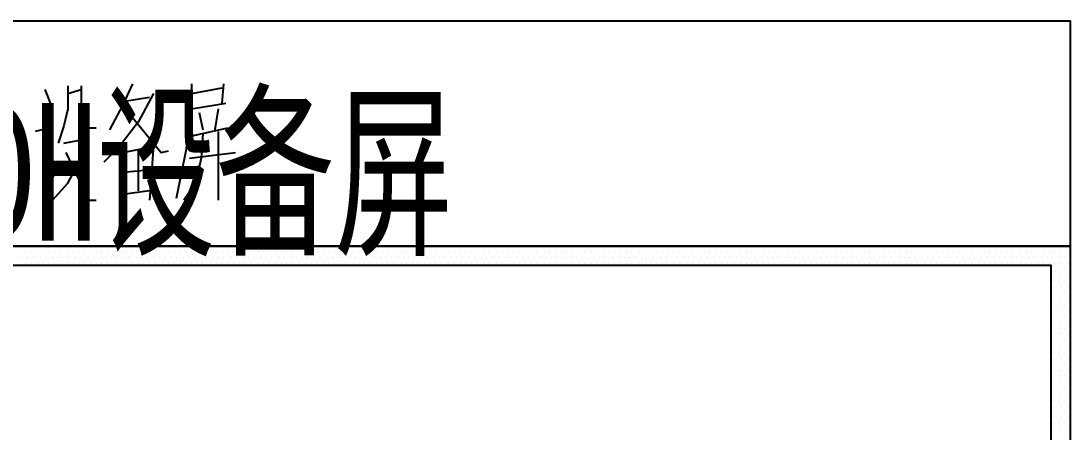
# Model space of a CAD drawing. Header units: metres. Extents: x 17 to 1264, y 17 to 859.
# Drawn here: x 394.6 to 473.9, y 722.8 to 753.8 of the extents above; entities that cross this region are included whole.
import ezdxf

# ---------------------------------------------------------------- set-up
doc = ezdxf.new("R2010")
doc.units = ezdxf.units.M
for name, color, linetype in [('LINES', 7, 'Continuous'), ('POLYLINES', 4, 'Continuous'), ('RECTS', 7, 'Continuous'), ('TEXTS', 3, 'Continuous')]:
    doc.layers.add(name, color=color, linetype=linetype)

msp = doc.modelspace()

# ---------------------------------------------------------------- linework, layer by layer
at = {"layer": 'LINES'}
for p, q in [((396.426, 748.656), (397.002, 747.216)), ((398.154, 748.944), (398.154, 747.072)), ((398.154, 748.368), (399.162, 748.656)), ((403.05, 749.088), (402.33, 747.504)), ((407.514, 748.368), (409.818, 748.8)), ((409.818, 747.648), (409.962, 749.088)), ((402.474, 747.792), (404.346, 748.08)), ((407.514, 747.216), (410.106, 747.648)), ((402.33, 747.504), (401.322, 745.632)), ((408.09, 746.928), (408.378, 745.632)), ((409.53, 747.216), (409.242, 745.488)), ((396.858, 741.744), (396.858, 746.064)), ((396.858, 745.776), (395.706, 745.488)), ((399.594, 745.2), (398.874, 742.896)), ((407.658, 745.2), (410.25, 745.776)), ((409.53, 745.488), (409.53, 740.304)), ((397.866, 744.624), (399.45, 744.912)), ((404.634, 744.48), (404.346, 740.304)), ((402.33, 743.904), (404.49, 744.336)), ((402.33, 744.336), (402.33, 740.304)), ((403.482, 744.048), (403.482, 741.024)), ((407.37, 743.472), (410.826, 743.904)), ((397.578, 743.04), (396.426, 741.024)), ((402.618, 742.464), (404.202, 742.608)), ((404.346, 741.024), (402.33, 740.736)), ((394.698, 735.984), (394.698, 735.984)), ((394.986, 736.416), (394.986, 736.416)), ((395.13, 735.984), (395.13, 735.984)), ((395.418, 736.416), (395.418, 736.416)), ((395.562, 735.984), (395.562, 735.984)), ((395.85, 736.416), (395.85, 736.416)), ((396.138, 735.984), (396.138, 735.984)), ((396.282, 736.416), (396.282, 736.416)), ((396.57, 735.984), (396.57, 735.984)), ((396.714, 736.416), (396.714, 736.416)), ((397.002, 735.984), (397.002, 735.984)), ((397.146, 736.416), (397.146, 736.416)), ((397.434, 735.984), (397.434, 735.984)), ((397.578, 736.416), (397.578, 736.416)), ((397.866, 735.984), (397.866, 735.984)), ((398.154, 736.416), (398.154, 736.416)), ((398.298, 735.984), (398.298, 735.984)), ((398.586, 736.416), (398.586, 736.416)), ((398.73, 735.984), (398.73, 735.984)), ((399.018, 736.416), (399.018, 736.416)), ((399.162, 735.984), (399.162, 735.984)), ((399.45, 736.416), (399.45, 736.416)), ((399.738, 735.984), (399.738, 735.984)), ((399.882, 736.416), (399.882, 736.416)), ((400.17, 735.984), (400.17, 735.984)), ((400.314, 736.416), (400.314, 736.416)), ((400.602, 735.984), (400.602, 735.984)), ((400.746, 736.416), (400.746, 736.416)), ((401.034, 735.984), (401.034, 735.984)), ((401.178, 736.416), (401.178, 736.416)), ((401.466, 735.984), (401.466, 735.984)), ((401.754, 736.416), (401.754, 736.416)), ((401.898, 735.984), (401.898, 735.984)), ((402.186, 736.416), (402.186, 736.416)), ((402.33, 735.984), (402.33, 735.984)), ((402.618, 736.416), (402.618, 736.416)), ((402.762, 735.984), (402.762, 735.984)), ((403.05, 736.416), (403.05, 736.416)), ((403.338, 735.984), (403.338, 735.984)), ((403.482, 736.416), (403.482, 736.416)), ((403.77, 735.984), (403.77, 735.984)), ((403.914, 736.416), (403.914, 736.416)), ((404.202, 735.984), (404.202, 735.984)), ((404.346, 736.416), (404.346, 736.416)), ((404.634, 735.984), (404.634, 735.984)), ((404.778, 736.416), (404.778, 736.416)), ((405.066, 735.984), (405.066, 735.984)), ((405.354, 736.416), (405.354, 736.416)), ((405.498, 735.984), (405.498, 735.984)), ((405.786, 736.416), (405.786, 736.416)), ((405.93, 735.984), (405.93, 735.984)), ((406.218, 736.416), (406.218, 736.416)), ((406.362, 735.984), (406.362, 735.984)), ((406.65, 736.416), (406.65, 736.416)), ((406.938, 735.984), (406.938, 735.984)), ((407.082, 736.416), (407.082, 736.416)), ((407.37, 735.984), (407.37, 735.984)), ((407.514, 736.416), (407.514, 736.416)), ((407.802, 735.984), (407.802, 735.984)), ((407.946, 736.416), (407.946, 736.416)), ((408.234, 735.984), (408.234, 735.984)), ((408.378, 736.416), (408.378, 736.416)), ((408.666, 735.984), (408.666, 735.984)), ((408.954, 736.416), (408.954, 736.416)), ((409.098, 735.984), (409.098, 735.984)), ((409.386, 736.416), (409.386, 736.416)), ((409.53, 735.984), (409.53, 735.984)), ((409.818, 736.416), (409.818, 736.416)), ((409.962, 735.984), (409.962, 735.984)), ((410.25, 736.416), (410.25, 736.416)), ((410.538, 735.984), (410.538, 735.984)), ((410.682, 736.416), (410.682, 736.416)), ((410.97, 735.984), (410.97, 735.984)), ((411.114, 736.416), (411.114, 736.416)), ((411.402, 735.984), (411.402, 735.984)), ((411.546, 736.416), (411.546, 736.416)), ((411.834, 735.984), (411.834, 735.984)), ((411.978, 736.416), (411.978, 736.416)), ((412.266, 735.984), (412.266, 735.984)), ((412.554, 736.416), (412.554, 736.416)), ((412.698, 735.984), (412.698, 735.984)), ((412.986, 736.416), (412.986, 736.416)), ((413.13, 735.984), (413.13, 735.984)), ((413.418, 736.416), (413.418, 736.416)), ((413.562, 735.984), (413.562, 735.984)), ((413.85, 736.416), (413.85, 736.416)), ((414.138, 735.984), (414.138, 735.984)), ((414.282, 736.416), (414.282, 736.416)), ((414.57, 735.984), (414.57, 735.984)), ((414.714, 736.416), (414.714, 736.416)), ((415.002, 735.984), (415.002, 735.984)), ((415.146, 736.416), (415.146, 736.416)), ((415.434, 735.984), (415.434, 735.984)), ((415.578, 736.416), (415.578, 736.416)), ((415.866, 735.984), (415.866, 735.984)), ((416.154, 736.416), (416.154, 736.416)), ((416.298, 735.984), (416.298, 735.984)), ((416.586, 736.416), (416.586, 736.416)), ((416.73, 735.984), (416.73, 735.984)), ((417.018, 736.416), (417.018, 736.416)), ((417.162, 735.984), (417.162, 735.984)), ((417.45, 736.416), (417.45, 736.416)), ((417.738, 735.984), (417.738, 735.984)), ((417.882, 736.416), (417.882, 736.416)), ((418.17, 735.984), (418.17, 735.984)), ((418.314, 736.416), (418.314, 736.416)), ((418.602, 735.984), (418.602, 735.984)), ((418.746, 736.416), (418.746, 736.416)), ((419.034, 735.984), (419.034, 735.984)), ((419.178, 736.416), (419.178, 736.416)), ((419.466, 735.984), (419.466, 735.984)), ((419.754, 736.416), (419.754, 736.416)), ((419.898, 735.984), (419.898, 735.984)), ((420.186, 736.416), (420.186, 736.416)), ((420.33, 735.984), (420.33, 735.984)), ((420.618, 736.416), (420.618, 736.416)), ((420.762, 735.984), (420.762, 735.984)), ((421.05, 736.416), (421.05, 736.416)), ((421.338, 735.984), (421.338, 735.984)), ((421.482, 736.416), (421.482, 736.416)), ((421.77, 735.984), (421.77, 735.984)), ((421.914, 736.416), (421.914, 736.416)), ((422.202, 735.984), (422.202, 735.984)), ((422.346, 736.416), (422.346, 736.416)), ((422.634, 735.984), (422.634, 735.984)), ((422.778, 736.416), (422.778, 736.416)), ((423.066, 735.984), (423.066, 735.984)), ((423.354, 736.416), (423.354, 736.416)), ((423.498, 735.984), (423.498, 735.984)), ((423.786, 736.416), (423.786, 736.416)), ((423.93, 735.984), (423.93, 735.984)), ((424.218, 736.416), (424.218, 736.416)), ((424.362, 735.984), (424.362, 735.984)), ((424.65, 736.416), (424.65, 736.416)), ((424.938, 735.984), (424.938, 735.984)), ((425.082, 736.416), (425.082, 736.416)), ((425.37, 735.984), (425.37, 735.984)), ((425.514, 736.416), (425.514, 736.416)), ((425.802, 735.984), (425.802, 735.984)), ((425.946, 736.416), (425.946, 736.416)), ((426.234, 735.984), (426.234, 735.984)), ((426.378, 736.416), (426.378, 736.416)), ((426.666, 735.984), (426.666, 735.984)), ((426.954, 736.416), (426.954, 736.416)), ((427.098, 735.984), (427.098, 735.984)), ((427.386, 736.416), (427.386, 736.416)), ((427.53, 735.984), (427.53, 735.984)), ((427.818, 736.416), (427.818, 736.416)), ((427.962, 735.984), (427.962, 735.984)), ((428.25, 736.416), (428.25, 736.416)), ((428.538, 735.984), (428.538, 735.984)), ((428.682, 736.416), (428.682, 736.416)), ((428.97, 735.984), (428.97, 735.984)), ((429.114, 736.416), (429.114, 736.416)), ((429.402, 735.984), (429.402, 735.984)), ((429.546, 736.416), (429.546, 736.416)), ((429.834, 735.984), (429.834, 735.984)), ((429.978, 736.416), (429.978, 736.416)), ((430.266, 735.984), (430.266, 735.984)), ((430.554, 736.416), (430.554, 736.416)), ((430.698, 735.984), (430.698, 735.984)), ((430.986, 736.416), (430.986, 736.416)), ((431.13, 735.984), (431.13, 735.984)), ((431.418, 736.416), (431.418, 736.416)), ((431.562, 735.984), (431.562, 735.984)), ((431.85, 736.416), (431.85, 736.416)), ((432.138, 735.984), (432.138, 735.984)), ((432.282, 736.416), (432.282, 736.416)), ((432.57, 735.984), (432.57, 735.984)), ((432.714, 736.416), (432.714, 736.416)), ((433.002, 735.984), (433.002, 735.984)), ((433.146, 736.416), (433.146, 736.416)), ((433.434, 735.984), (433.434, 735.984)), ((433.578, 736.416), (433.578, 736.416)), ((433.866, 735.984), (433.866, 735.984)), ((434.154, 736.416), (434.154, 736.416)), ((434.298, 735.984), (434.298, 735.984)), ((434.586, 736.416), (434.586, 736.416)), ((434.73, 735.984), (434.73, 735.984)), ((435.018, 736.416), (435.018, 736.416)), ((435.162, 735.984), (435.162, 735.984)), ((435.45, 736.416), (435.45, 736.416)), ((435.738, 735.984), (435.738, 735.984)), ((435.882, 736.416), (435.882, 736.416)), ((436.17, 735.984), (436.17, 735.984)), ((436.314, 736.416), (436.314, 736.416)), ((436.602, 735.984), (436.602, 735.984)), ((436.746, 736.416), (436.746, 736.416)), ((437.034, 735.984), (437.034, 735.984)), ((437.178, 736.416), (437.178, 736.416)), ((437.466, 735.984), (437.466, 735.984)), ((437.754, 736.416), (437.754, 736.416)), ((437.898, 735.984), (437.898, 735.984)), ((438.186, 736.416), (438.186, 736.416)), ((438.33, 735.984), (438.33, 735.984)), ((438.618, 736.416), (438.618, 736.416)), ((438.762, 735.984), (438.762, 735.984)), ((439.05, 736.416), (439.05, 736.416)), ((439.338, 735.984), (439.338, 735.984)), ((439.482, 736.416), (439.482, 736.416)), ((439.77, 735.984), (439.77, 735.984)), ((439.914, 736.416), (439.914, 736.416)), ((440.202, 735.984), (440.202, 735.984)), ((440.346, 736.416), (440.346, 736.416)), ((440.634, 735.984), (440.634, 735.984)), ((440.778, 736.416), (440.778, 736.416)), ((441.066, 735.984), (441.066, 735.984)), ((441.354, 736.416), (441.354, 736.416)), ((441.498, 735.984), (441.498, 735.984)), ((441.786, 736.416), (441.786, 736.416)), ((441.93, 735.984), (441.93, 735.984)), ((442.218, 736.416), (442.218, 736.416)), ((442.362, 735.984), (442.362, 735.984)), ((442.65, 736.416), (442.65, 736.416)), ((442.938, 735.984), (442.938, 735.984)), ((443.082, 736.416), (443.082, 736.416)), ((443.37, 735.984), (443.37, 735.984)), ((443.514, 736.416), (443.514, 736.416)), ((443.802, 735.984), (443.802, 735.984)), ((443.946, 736.416), (443.946, 736.416)), ((444.234, 735.984), (444.234, 735.984)), ((444.378, 736.416), (444.378, 736.416)), ((444.666, 735.984), (444.666, 735.984)), ((444.954, 736.416), (444.954, 736.416)), ((445.098, 735.984), (445.098, 735.984)), ((445.386, 736.416), (445.386, 736.416)), ((445.53, 735.984), (445.53, 735.984)), ((445.818, 736.416), (445.818, 736.416)), ((445.962, 735.984), (445.962, 735.984)), ((446.25, 736.416), (446.25, 736.416)), ((446.538, 735.984), (446.538, 735.984)), ((446.682, 736.416), (446.682, 736.416)), ((446.97, 735.984), (446.97, 735.984)), ((447.114, 736.416), (447.114, 736.416)), ((447.402, 735.984), (447.402, 735.984)), ((447.546, 736.416), (447.546, 736.416)), ((447.834, 735.984), (447.834, 735.984)), ((447.978, 736.416), (447.978, 736.416)), ((448.266, 735.984), (448.266, 735.984)), ((448.554, 736.416), (448.554, 736.416)), ((448.698, 735.984), (448.698, 735.984)), ((448.986, 736.416), (448.986, 736.416)), ((449.13, 735.984), (449.13, 735.984)), ((449.418, 736.416), (449.418, 736.416)), ((449.562, 735.984), (449.562, 735.984)), ((449.85, 736.416), (449.85, 736.416)), ((450.138, 735.984), (450.138, 735.984)), ((450.282, 736.416), (450.282, 736.416)), ((450.57, 735.984), (450.57, 735.984)), ((450.714, 736.416), (450.714, 736.416)), ((451.002, 735.984), (451.002, 735.984)), ((451.146, 736.416), (451.146, 736.416)), ((451.434, 735.984), (451.434, 735.984)), ((451.578, 736.416), (451.578, 736.416)), ((451.866, 735.984), (451.866, 735.984)), ((452.154, 736.416), (452.154, 736.416)), ((452.298, 735.984), (452.298, 735.984)), ((452.586, 736.416), (452.586, 736.416)), ((452.73, 735.984), (452.73, 735.984)), ((453.018, 736.416), (453.018, 736.416)), ((453.162, 735.984), (453.162, 735.984)), ((453.45, 736.416), (453.45, 736.416)), ((453.738, 735.984), (453.738, 735.984)), ((453.882, 736.416), (453.882, 736.416)), ((454.17, 735.984), (454.17, 735.984)), ((454.314, 736.416), (454.314, 736.416)), ((454.602, 735.984), (454.602, 735.984)), ((454.746, 736.416), (454.746, 736.416)), ((455.034, 735.984), (455.034, 735.984)), ((455.178, 736.416), (455.178, 736.416)), ((455.466, 735.984), (455.466, 735.984)), ((455.754, 736.416), (455.754, 736.416)), ((455.898, 735.984), (455.898, 735.984)), ((456.186, 736.416), (456.186, 736.416)), ((456.33, 735.984), (456.33, 735.984)), ((456.618, 736.416), (456.618, 736.416)), ((456.762, 735.984), (456.762, 735.984)), ((457.05, 736.416), (457.05, 736.416)), ((457.338, 735.984), (457.338, 735.984)), ((457.482, 736.416), (457.482, 736.416)), ((457.77, 735.984), (457.77, 735.984)), ((457.914, 736.416), (457.914, 736.416)), ((458.202, 735.984), (458.202, 735.984)), ((458.346, 736.416), (458.346, 736.416)), ((458.634, 735.984), (458.634, 735.984)), ((458.778, 736.416), (458.778, 736.416)), ((459.066, 735.984), (459.066, 735.984)), ((459.354, 736.416), (459.354, 736.416)), ((459.498, 735.984), (459.498, 735.984)), ((459.786, 736.416), (459.786, 736.416)), ((459.93, 735.984), (459.93, 735.984)), ((460.218, 736.416), (460.218, 736.416)), ((460.362, 735.984), (460.362, 735.984)), ((460.65, 736.416), (460.65, 736.416)), ((460.938, 735.984), (460.938, 735.984)), ((461.082, 736.416), (461.082, 736.416)), ((461.37, 735.984), (461.37, 735.984)), ((461.514, 736.416), (461.514, 736.416)), ((461.802, 735.984), (461.802, 735.984)), ((461.946, 736.416), (461.946, 736.416)), ((462.234, 735.984), (462.234, 735.984)), ((462.378, 736.416), (462.378, 736.416)), ((462.666, 735.984), (462.666, 735.984)), ((462.954, 736.416), (462.954, 736.416)), ((463.098, 735.984), (463.098, 735.984)), ((463.386, 736.416), (463.386, 736.416)), ((463.53, 735.984), (463.53, 735.984)), ((463.818, 736.416), (463.818, 736.416)), ((463.962, 735.984), (463.962, 735.984)), ((464.25, 736.416), (464.25, 736.416)), ((464.538, 735.984), (464.538, 735.984)), ((464.682, 736.416), (464.682, 736.416)), ((464.97, 735.984), (464.97, 735.984)), ((465.114, 736.416), (465.114, 736.416)), ((465.402, 735.984), (465.402, 735.984)), ((465.546, 736.416), (465.546, 736.416)), ((465.834, 735.984), (465.834, 735.984)), ((465.978, 736.416), (465.978, 736.416)), ((466.266, 735.984), (466.266, 735.984)), ((466.554, 736.416), (466.554, 736.416)), ((466.698, 735.984), (466.698, 735.984)), ((466.986, 736.416), (466.986, 736.416)), ((467.13, 735.984), (467.13, 735.984)), ((467.418, 736.416), (467.418, 736.416)), ((467.562, 735.984), (467.562, 735.984)), ((467.85, 736.416), (467.85, 736.416)), ((468.138, 735.984), (468.138, 735.984)), ((468.282, 736.416), (468.282, 736.416)), ((468.57, 735.984), (468.57, 735.984)), ((468.714, 736.416), (468.714, 736.416)), ((469.002, 735.984), (469.002, 735.984)), ((469.146, 736.416), (469.146, 736.416)), ((469.434, 735.984), (469.434, 735.984)), ((469.578, 736.416), (469.578, 736.416)), ((469.866, 735.984), (469.866, 735.984)), ((470.154, 736.416), (470.154, 736.416)), ((470.298, 735.984), (470.298, 735.984)), ((470.586, 736.416), (470.586, 736.416)), ((470.73, 735.984), (470.73, 735.984)), ((471.018, 736.416), (471.018, 736.416)), ((471.162, 735.984), (471.162, 735.984)), ((471.45, 736.416), (471.45, 736.416)), ((471.738, 735.984), (471.738, 735.984)), ((471.882, 736.416), (471.882, 736.416)), ((472.17, 735.984), (472.17, 735.984)), ((472.314, 736.416), (472.314, 736.416)), ((472.602, 735.984), (472.602, 735.984)), ((472.746, 736.416), (472.746, 736.416)), ((473.034, 735.984), (473.034, 735.984)), ((473.178, 736.416), (473.178, 736.416)), ((473.466, 735.984), (473.466, 735.984)), ((473.754, 736.416), (473.754, 736.416)), ((394.986, 735.552), (394.986, 735.552)), ((395.418, 735.552), (395.418, 735.552)), ((395.85, 735.552), (395.85, 735.552)), ((396.282, 735.552), (396.282, 735.552)), ((396.714, 735.552), (396.714, 735.552)), ((397.146, 735.552), (397.146, 735.552)), ((397.578, 735.552), (397.578, 735.552)), ((398.154, 735.552), (398.154, 735.552)), ((398.586, 735.552), (398.586, 735.552)), ((399.018, 735.552), (399.018, 735.552)), ((399.45, 735.552), (399.45, 735.552)), ((399.882, 735.552), (399.882, 735.552)), ((400.314, 735.552), (400.314, 735.552)), ((400.746, 735.552), (400.746, 735.552)), ((401.178, 735.552), (401.178, 735.552)), ((401.754, 735.552), (401.754, 735.552)), ((402.186, 735.552), (402.186, 735.552)), ((402.618, 735.552), (402.618, 735.552)), ((403.05, 735.552), (403.05, 735.552)), ((403.482, 735.552), (403.482, 735.552)), ((403.914, 735.552), (403.914, 735.552)), ((404.346, 735.552), (404.346, 735.552)), ((404.778, 735.552), (404.778, 735.552)), ((405.354, 735.552), (405.354, 735.552)), ((405.786, 735.552), (405.786, 735.552)), ((406.218, 735.552), (406.218, 735.552)), ((406.65, 735.552), (406.65, 735.552)), ((407.082, 735.552), (407.082, 735.552)), ((407.514, 735.552), (407.514, 735.552)), ((407.946, 735.552), (407.946, 735.552)), ((408.378, 735.552), (408.378, 735.552)), ((408.954, 735.552), (408.954, 735.552)), ((409.386, 735.552), (409.386, 735.552)), ((409.818, 735.552), (409.818, 735.552)), ((410.25, 735.552), (410.25, 735.552)), ((410.682, 735.552), (410.682, 735.552)), ((411.114, 735.552), (411.114, 735.552)), ((411.546, 735.552), (411.546, 735.552)), ((411.978, 735.552), (411.978, 735.552)), ((412.554, 735.552), (412.554, 735.552)), ((412.986, 735.552), (412.986, 735.552)), ((413.418, 735.552), (413.418, 735.552)), ((413.85, 735.552), (413.85, 735.552)), ((414.282, 735.552), (414.282, 735.552)), ((414.714, 735.552), (414.714, 735.552)), ((415.146, 735.552), (415.146, 735.552)), ((415.578, 735.552), (415.578, 735.552)), ((416.154, 735.552), (416.154, 735.552)), ((416.586, 735.552), (416.586, 735.552)), ((417.018, 735.552), (417.018, 735.552)), ((417.45, 735.552), (417.45, 735.552)), ((417.882, 735.552), (417.882, 735.552)), ((418.314, 735.552), (418.314, 735.552)), ((418.746, 735.552), (418.746, 735.552)), ((419.178, 735.552), (419.178, 735.552)), ((419.754, 735.552), (419.754, 735.552)), ((420.186, 735.552), (420.186, 735.552)), ((420.618, 735.552), (420.618, 735.552)), ((421.05, 735.552), (421.05, 735.552)), ((421.482, 735.552), (421.482, 735.552)), ((421.914, 735.552), (421.914, 735.552)), ((422.346, 735.552), (422.346, 735.552)), ((422.778, 735.552), (422.778, 735.552)), ((423.354, 735.552), (423.354, 735.552)), ((423.786, 735.552), (423.786, 735.552)), ((424.218, 735.552), (424.218, 735.552)), ((424.65, 735.552), (424.65, 735.552)), ((425.082, 735.552), (425.082, 735.552)), ((425.514, 735.552), (425.514, 735.552)), ((425.946, 735.552), (425.946, 735.552)), ((426.378, 735.552), (426.378, 735.552)), ((426.954, 735.552), (426.954, 735.552)), ((427.386, 735.552), (427.386, 735.552)), ((427.818, 735.552), (427.818, 735.552)), ((428.25, 735.552), (428.25, 735.552)), ((428.682, 735.552), (428.682, 735.552)), ((429.114, 735.552), (429.114, 735.552)), ((429.546, 735.552), (429.546, 735.552)), ((429.978, 735.552), (429.978, 735.552)), ((430.554, 735.552), (430.554, 735.552)), ((430.986, 735.552), (430.986, 735.552)), ((431.418, 735.552), (431.418, 735.552)), ((431.85, 735.552), (431.85, 735.552)), ((432.282, 735.552), (432.282, 735.552)), ((432.714, 735.552), (432.714, 735.552)), ((433.146, 735.552), (433.146, 735.552)), ((433.578, 735.552), (433.578, 735.552)), ((434.154, 735.552), (434.154, 735.552)), ((434.586, 735.552), (434.586, 735.552)), ((435.018, 735.552), (435.018, 735.552)), ((435.45, 735.552), (435.45, 735.552)), ((435.882, 735.552), (435.882, 735.552)), ((436.314, 735.552), (436.314, 735.552)), ((436.746, 735.552), (436.746, 735.552)), ((437.178, 735.552), (437.178, 735.552)), ((437.754, 735.552), (437.754, 735.552)), ((438.186, 735.552), (438.186, 735.552)), ((438.618, 735.552), (438.618, 735.552)), ((439.05, 735.552), (439.05, 735.552)), ((439.482, 735.552), (439.482, 735.552)), ((439.914, 735.552), (439.914, 735.552)), ((440.346, 735.552), (440.346, 735.552)), ((440.778, 735.552), (440.778, 735.552)), ((441.354, 735.552), (441.354, 735.552)), ((441.786, 735.552), (441.786, 735.552)), ((442.218, 735.552), (442.218, 735.552)), ((442.65, 735.552), (442.65, 735.552)), ((443.082, 735.552), (443.082, 735.552)), ((443.514, 735.552), (443.514, 735.552)), ((443.946, 735.552), (443.946, 735.552)), ((444.378, 735.552), (444.378, 735.552)), ((444.954, 735.552), (444.954, 735.552)), ((445.386, 735.552), (445.386, 735.552)), ((445.818, 735.552), (445.818, 735.552)), ((446.25, 735.552), (446.25, 735.552)), ((446.682, 735.552), (446.682, 735.552)), ((447.114, 735.552), (447.114, 735.552)), ((447.546, 735.552), (447.546, 735.552)), ((447.978, 735.552), (447.978, 735.552)), ((448.554, 735.552), (448.554, 735.552)), ((448.986, 735.552), (448.986, 735.552)), ((449.418, 735.552), (449.418, 735.552)), ((449.85, 735.552), (449.85, 735.552)), ((450.282, 735.552), (450.282, 735.552)), ((450.714, 735.552), (450.714, 735.552)), ((451.146, 735.552), (451.146, 735.552)), ((451.578, 735.552), (451.578, 735.552)), ((452.154, 735.552), (452.154, 735.552)), ((452.586, 735.552), (452.586, 735.552)), ((453.018, 735.552), (453.018, 735.552)), ((453.45, 735.552), (453.45, 735.552)), ((453.882, 735.552), (453.882, 735.552)), ((454.314, 735.552), (454.314, 735.552)), ((454.746, 735.552), (454.746, 735.552)), ((455.178, 735.552), (455.178, 735.552)), ((455.754, 735.552), (455.754, 735.552)), ((456.186, 735.552), (456.186, 735.552)), ((456.618, 735.552), (456.618, 735.552)), ((457.05, 735.552), (457.05, 735.552)), ((457.482, 735.552), (457.482, 735.552)), ((457.914, 735.552), (457.914, 735.552)), ((458.346, 735.552), (458.346, 735.552)), ((458.778, 735.552), (458.778, 735.552)), ((459.354, 735.552), (459.354, 735.552)), ((459.786, 735.552), (459.786, 735.552)), ((460.218, 735.552), (460.218, 735.552)), ((460.65, 735.552), (460.65, 735.552)), ((461.082, 735.552), (461.082, 735.552)), ((461.514, 735.552), (461.514, 735.552)), ((461.946, 735.552), (461.946, 735.552)), ((462.378, 735.552), (462.378, 735.552)), ((462.954, 735.552), (462.954, 735.552)), ((463.386, 735.552), (463.386, 735.552)), ((463.818, 735.552), (463.818, 735.552)), ((464.25, 735.552), (464.25, 735.552)), ((464.682, 735.552), (464.682, 735.552)), ((465.114, 735.552), (465.114, 735.552)), ((465.546, 735.552), (465.546, 735.552)), ((465.978, 735.552), (465.978, 735.552)), ((466.554, 735.552), (466.554, 735.552)), ((466.986, 735.552), (466.986, 735.552)), ((467.418, 735.552), (467.418, 735.552)), ((467.85, 735.552), (467.85, 735.552)), ((468.282, 735.552), (468.282, 735.552)), ((468.714, 735.552), (468.714, 735.552)), ((469.146, 735.552), (469.146, 735.552)), ((469.578, 735.552), (469.578, 735.552)), ((470.154, 735.552), (470.154, 735.552)), ((470.586, 735.552), (470.586, 735.552)), ((471.018, 735.552), (471.018, 735.552)), ((471.45, 735.552), (471.45, 735.552)), ((471.882, 735.552), (471.882, 735.552)), ((472.314, 735.552), (472.314, 735.552)), ((472.602, 735.12), (472.602, 735.12)), ((472.746, 735.552), (472.746, 735.552)), ((473.034, 735.12), (473.034, 735.12)), ((473.178, 735.552), (473.178, 735.552)), ((473.466, 735.12), (473.466, 735.12)), ((473.754, 735.552), (473.754, 735.552)), ((472.602, 734.256), (472.602, 734.256)), ((472.746, 734.688), (472.746, 734.688)), ((473.034, 734.256), (473.034, 734.256)), ((473.178, 734.688), (473.178, 734.688)), ((473.466, 734.256), (473.466, 734.256)), ((473.754, 734.688), (473.754, 734.688)), ((472.602, 733.392), (472.602, 733.392)), ((472.746, 733.824), (472.746, 733.824)), ((473.034, 733.392), (473.034, 733.392)), ((473.178, 733.824), (473.178, 733.824)), ((473.466, 733.392), (473.466, 733.392)), ((473.754, 733.824), (473.754, 733.824)), ((472.746, 732.816), (472.746, 732.816)), ((473.178, 732.816), (473.178, 732.816)), ((473.754, 732.816), (473.754, 732.816)), ((472.602, 732.384), (472.602, 732.384)), ((472.746, 731.952), (472.746, 731.952)), ((473.034, 732.384), (473.034, 732.384)), ((473.178, 731.952), (473.178, 731.952)), ((473.466, 732.384), (473.466, 732.384)), ((473.754, 731.952), (473.754, 731.952)), ((472.602, 731.52), (472.602, 731.52)), ((472.746, 731.088), (472.746, 731.088)), ((473.034, 731.52), (473.034, 731.52)), ((473.178, 731.088), (473.178, 731.088)), ((473.466, 731.52), (473.466, 731.52)), ((473.754, 731.088), (473.754, 731.088)), ((472.602, 730.656), (472.602, 730.656)), ((472.746, 730.224), (472.746, 730.224)), ((473.034, 730.656), (473.034, 730.656)), ((473.178, 730.224), (473.178, 730.224)), ((473.466, 730.656), (473.466, 730.656)), ((473.754, 730.224), (473.754, 730.224)), ((472.602, 729.792), (472.602, 729.792)), ((473.034, 729.792), (473.034, 729.792)), ((473.466, 729.792), (473.466, 729.792)), ((472.602, 728.784), (472.602, 728.784)), ((472.746, 729.216), (472.746, 729.216)), ((473.034, 728.784), (473.034, 728.784)), ((473.178, 729.216), (473.178, 729.216)), ((473.466, 728.784), (473.466, 728.784)), ((473.754, 729.216), (473.754, 729.216)), ((472.602, 727.92), (472.602, 727.92)), ((472.746, 728.352), (472.746, 728.352)), ((473.034, 727.92), (473.034, 727.92)), ((473.178, 728.352), (473.178, 728.352)), ((473.466, 727.92), (473.466, 727.92)), ((473.754, 728.352), (473.754, 728.352)), ((472.602, 727.056), (472.602, 727.056)), ((472.746, 727.488), (472.746, 727.488)), ((473.034, 727.056), (473.034, 727.056)), ((473.178, 727.488), (473.178, 727.488)), ((473.466, 727.056), (473.466, 727.056)), ((473.754, 727.488), (473.754, 727.488)), ((472.602, 726.192), (472.602, 726.192)), ((472.746, 726.624), (472.746, 726.624)), ((473.034, 726.192), (473.034, 726.192)), ((473.178, 726.624), (473.178, 726.624)), ((473.466, 726.192), (473.466, 726.192)), ((473.754, 726.624), (473.754, 726.624)), ((472.746, 725.616), (472.746, 725.616)), ((473.178, 725.616), (473.178, 725.616)), ((473.754, 725.616), (473.754, 725.616)), ((472.602, 725.184), (472.602, 725.184)), ((472.746, 724.752), (472.746, 724.752)), ((473.034, 725.184), (473.034, 725.184)), ((473.178, 724.752), (473.178, 724.752)), ((473.466, 725.184), (473.466, 725.184)), ((473.754, 724.752), (473.754, 724.752)), ((472.602, 724.32), (472.602, 724.32)), ((472.746, 723.888), (472.746, 723.888)), ((473.034, 724.32), (473.034, 724.32)), ((473.178, 723.888), (473.178, 723.888)), ((473.466, 724.32), (473.466, 724.32)), ((473.754, 723.888), (473.754, 723.888)), ((472.602, 723.456), (472.602, 723.456)), ((472.746, 723.024), (472.746, 723.024)), ((473.034, 723.456), (473.034, 723.456)), ((473.178, 723.024), (473.178, 723.024)), ((473.466, 723.456), (473.466, 723.456)), ((473.754, 723.024), (473.754, 723.024))]:
    msp.add_line(p, q, dxfattribs=at)
at = {"layer": 'POLYLINES'}
for points in [[(399.162, 748.944), (399.162, 747.648), (399.162, 746.208), (399.594, 745.776), (400.314, 745.776)], [(404.634, 748.368), (403.482, 746.208), (402.042, 744.336), (400.89, 743.184)], [(407.514, 749.088), (407.514, 747.216), (407.082, 744.048), (406.362, 740.448)], [(398.154, 747.216), (397.866, 745.92), (397.434, 744.624)], [(402.618, 747.072), (405.21, 743.904), (405.786, 744.048)], [(408.378, 745.344), (408.234, 743.472), (407.802, 741.6), (406.938, 740.304)], [(398.01, 743.904), (399.738, 740.304), (400.314, 740.304)], [(397.002, 740.304), (398.154, 741.6), (398.874, 742.896)]]:
    msp.add_lwpolyline(points, dxfattribs=at)
at = {"layer": 'RECTS'}
for points in [[(303.834, 753.84), (473.898, 753.84), (473.898, 736.848), (303.834, 736.848)], [(303.834, 736.848), (473.898, 736.848), (473.898, 113.184), (303.834, 113.184)], [(305.274, 735.408), (472.458, 735.408), (472.458, 114.624), (305.274, 114.624)]]:
    msp.add_lwpolyline(points, dxfattribs=at)

# ---------------------------------------------------------------- texts
at = {"layer": 'TEXTS', "width": 0.664519}
msp.add_text('省网华为SDH设备屏', height=10.395, dxfattribs=at).set_placement((350.346, 737.249))

doc.saveas('drawing.dxf')
